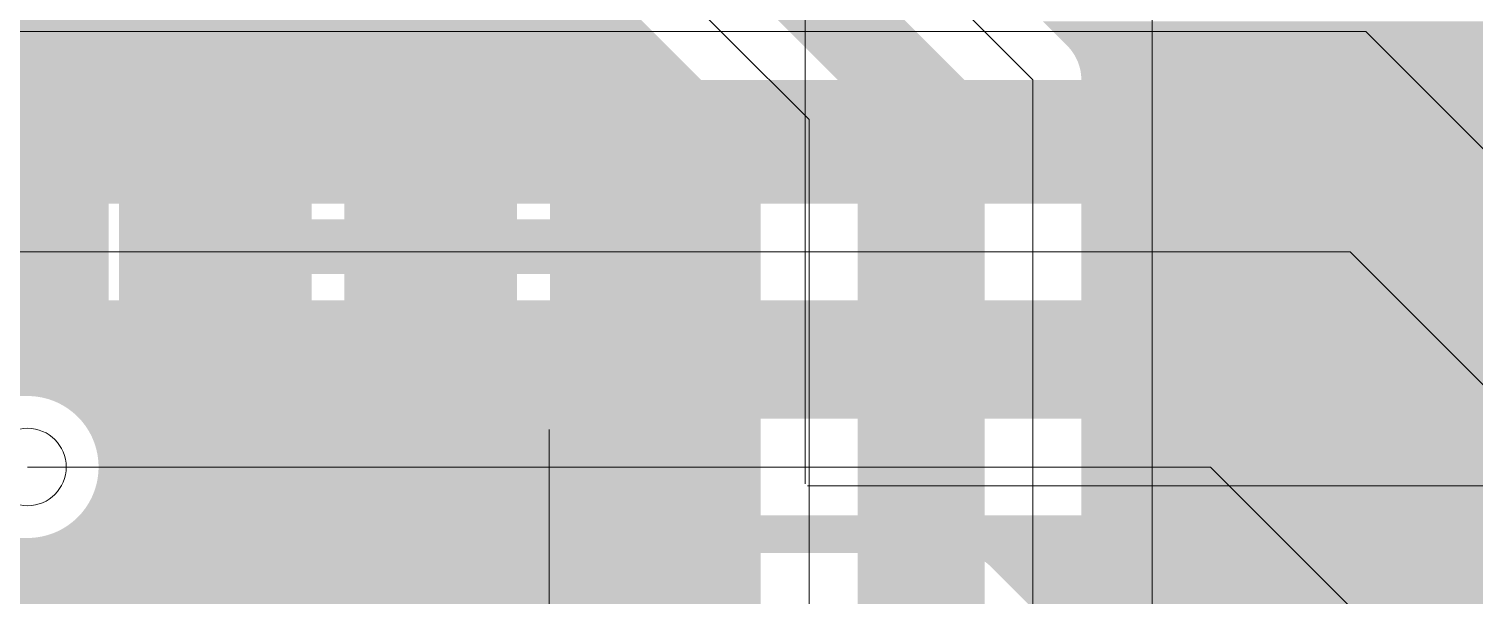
# Model space of a CAD drawing. Header units: millimetres. Extents: x 0 to 210, y 0 to 297.
# Drawn here: x 105.02 to 111.74, y 219.6 to 222.24 of the extents above; entities that cross this region are included whole.
import ezdxf

# ---------------------------------------------------------------- set-up
doc = ezdxf.new("R2010")
doc.units = ezdxf.units.MM
for name, pattern in [('K5LT32768', [0]), ('K5LT32769', [0]), ('K5LT32770', [0]), ('K5LT32773', [0]), ('K5LT32774', [0]), ('K5LT32775', [0])]:
    doc.linetypes.add(name, pattern=pattern)

# ---------------------------------------------------------------- blocks, each defined once
blk = doc.blocks.new('U49')
at = {"color": 7, "linetype": 'K5LT32768', "lineweight": 18}
blk.add_circle((105.0149, 220.1979), 0.18, dxfattribs=at)
blk = doc.blocks.new('U66')
blk.add_hatch(color=7).paths.add_polyline_path([(107.1899, 221.673), (107.1899, 220.7731), (106.5899, 220.7731), (106.5899, 221.673)])
blk = doc.blocks.new('U67')
blk.add_hatch(color=7).paths.add_polyline_path([(105.29, 221.673), (105.29, 220.7731), (104.69, 220.7731), (104.69, 221.673)])
blk = doc.blocks.new('U169')
at = {"true_color": 0xff0000}
blk.add_hatch(color=1, dxfattribs=at).paths.add_polyline_path([(107.2915, 221.7746), (107.2915, 220.6715), (106.4883, 220.6715), (106.4883, 221.7746)])
blk = doc.blocks.new('U170')
at = {"true_color": 0xff0000}
blk.add_hatch(color=1, dxfattribs=at).paths.add_polyline_path([(105.3916, 221.7746), (105.3916, 220.6715), (104.5884, 220.6715), (104.5884, 221.7746)])
blk = doc.blocks.new('U282')
at = {"color": 3, "linetype": 'K5LT32773', "lineweight": 18, "true_color": 0x00ff00}
blk.add_circle((105.0149, 220.1979), 0.18, dxfattribs=at)

msp = doc.modelspace()

# ---------------------------------------------------------------- hatches: boundary and pattern name
for points in [[(108.8084, 221.9728), (108.0492, 222.7323), (108.6373, 222.7323), (109.3969, 221.9728)], [(96.765, 221.9271), (96.765, 222.348), (107.7967, 222.348), (108.2176, 221.9271)], [(109.849, 222.1572), (109.7355, 222.2708), (113.4713, 222.2708), (113.4713, 222.1572)], [(109.8579, 222.1481), (109.849, 222.1572), (113.4713, 222.1572), (113.4713, 222.1481)], [(109.866, 222.1385), (109.8579, 222.1481), (113.4713, 222.1481), (113.4713, 222.1385)], [(109.8737, 222.1283), (109.866, 222.1385), (113.4713, 222.1385), (113.4713, 222.1283)], [(109.8805, 222.1179), (109.8737, 222.1283), (113.4713, 222.1283), (113.4713, 222.1179)], [(109.8869, 222.107), (109.8805, 222.1179), (113.4713, 222.1179), (113.4713, 222.107)], [(109.8927, 222.0958), (109.8869, 222.107), (113.4713, 222.107), (113.4713, 222.0958)], [(109.898, 222.0841), (109.8927, 222.0958), (113.4713, 222.0958), (113.4713, 222.0841)], [(109.9024, 222.0724), (109.898, 222.0841), (113.4713, 222.0841), (113.4713, 222.0724)], [(109.9062, 222.0602), (109.9024, 222.0724), (113.4713, 222.0724), (113.4713, 222.0602)], [(109.9095, 222.048), (109.9062, 222.0602), (113.4713, 222.0602), (113.4713, 222.048)], [(109.912, 222.0358), (109.9095, 222.048), (113.4713, 222.048), (113.4713, 222.0358)], [(109.9135, 222.0231), (109.912, 222.0358), (113.4713, 222.0358), (113.4713, 222.0231)], [(108.817, 221.9637), (108.8084, 221.9728), (109.3969, 221.9728), (109.406, 221.9637)], [(108.8251, 221.954), (108.817, 221.9637), (109.406, 221.9637), (109.4157, 221.954)], [(109.9148, 222.0107), (109.9135, 222.0231), (113.4713, 222.0231), (113.4713, 222.0107)], [(109.9151, 221.998), (109.9148, 222.0107), (113.4713, 222.0107), (113.4713, 221.998)], [(109.9151, 219.4229), (109.9151, 221.998), (113.4713, 221.998), (113.4713, 219.4229)], [(96.765, 221.902), (96.765, 221.9271), (106.336, 221.9271), (106.336, 221.902)], [(103.9689, 221.823), (103.9689, 221.902), (106.336, 221.902), (106.336, 221.823)], [(106.7629, 221.3501), (106.7629, 221.9271), (107.0169, 221.9271), (107.0169, 221.3501)], [(107.4439, 221.7206), (107.4439, 221.9271), (108.2176, 221.9271), (108.4241, 221.7206)], [(108.8328, 221.9441), (108.8251, 221.954), (109.4157, 221.954), (109.4256, 221.9441)], [(108.8399, 221.9335), (108.8328, 221.9441), (109.4256, 221.9441), (109.4363, 221.9335)], [(108.8462, 221.9226), (108.8399, 221.9335), (109.4363, 221.9335), (109.4472, 221.9226)], [(108.8521, 221.9114), (108.8462, 221.9226), (109.4472, 221.9226), (109.4584, 221.9114)], [(108.855, 221.9048), (108.8521, 221.9114), (109.4584, 221.9114), (109.465, 221.9048)], [(108.8572, 221.8999), (108.855, 221.9048), (109.465, 221.9048), (109.465, 221.8999)], [(108.8617, 221.8883), (108.8572, 221.8999), (109.465, 221.8999), (109.465, 221.8883)], [(108.8655, 221.8761), (108.8617, 221.8883), (109.465, 221.8883), (109.465, 221.8761)], [(108.8686, 221.8639), (108.8655, 221.8761), (109.465, 221.8761), (109.465, 221.8639)], [(108.8711, 221.8514), (108.8686, 221.8639), (109.465, 221.8639), (109.465, 221.8514)], [(108.8729, 221.839), (108.8711, 221.8514), (109.465, 221.8514), (109.465, 221.839)], [(108.8739, 221.8265), (108.8729, 221.839), (109.465, 221.839), (109.465, 221.8265)], [(105.4401, 221.3501), (105.4401, 221.823), (106.336, 221.823), (106.336, 221.3501)], [(108.8742, 221.8138), (108.8739, 221.8265), (109.465, 221.8265), (109.465, 221.8138)], [(108.8742, 216.3231), (108.8742, 221.8138), (109.465, 221.8138), (109.465, 216.3231)], [(107.4439, 221.35), (107.4439, 221.7206), (108.4241, 221.7206), (108.4241, 221.35)], [(105.4401, 221.096), (105.4401, 221.35), (108.4241, 221.35), (108.4241, 221.096)], [(105.4401, 220.6231), (105.4401, 221.096), (106.336, 221.096), (106.336, 220.6231)], [(106.7629, 220.519), (106.7629, 221.096), (107.0169, 221.096), (107.0169, 220.519)], [(107.4439, 220.5189), (107.4439, 221.096), (108.4241, 221.096), (108.4241, 220.5189)], [(105.2399, 220.519), (105.2399, 220.6231), (106.336, 220.6231), (106.336, 220.519)], [(105.2399, 220.4394), (105.2399, 220.5189), (108.4241, 220.5189), (108.4241, 220.4394)], [(105.243, 220.4367), (105.2399, 220.4394), (108.4241, 220.4394), (108.4241, 220.4367)], [(105.2537, 220.426), (105.243, 220.4367), (108.4241, 220.4367), (108.4241, 220.426)], [(105.2641, 220.4148), (105.2537, 220.426), (108.4241, 220.426), (108.4241, 220.4148)], [(105.2737, 220.4029), (105.2641, 220.4148), (108.4241, 220.4148), (108.4241, 220.4029)], [(105.2829, 220.3909), (105.2737, 220.4029), (108.4241, 220.4029), (108.4241, 220.3909)], [(105.2915, 220.3782), (105.2829, 220.3909), (108.4241, 220.3909), (108.4241, 220.3782)], [(105.2996, 220.3653), (105.2915, 220.3782), (108.4241, 220.3782), (108.4241, 220.3653)], [(105.307, 220.3521), (105.2996, 220.3653), (108.4241, 220.3653), (108.4241, 220.3521)], [(105.3139, 220.3384), (105.307, 220.3521), (108.4241, 220.3521), (108.4241, 220.3384)], [(105.3199, 220.3244), (105.3139, 220.3384), (108.4241, 220.3384), (108.4241, 220.3244)], [(105.3255, 220.3102), (105.3199, 220.3244), (108.4241, 220.3244), (108.4241, 220.3102)], [(105.3304, 220.2957), (105.3255, 220.3102), (108.4241, 220.3102), (108.4241, 220.2957)], [(105.3344, 220.2809), (105.3304, 220.2957), (108.4241, 220.2957), (108.4241, 220.2809)], [(105.338, 220.2662), (105.3344, 220.2809), (108.4241, 220.2809), (108.4241, 220.2662)], [(105.3408, 220.2512), (105.338, 220.2662), (108.4241, 220.2662), (108.4241, 220.2512)], [(105.3428, 220.236), (105.3408, 220.2512), (108.4241, 220.2512), (108.4241, 220.236)], [(105.3443, 220.221), (105.3428, 220.236), (108.4241, 220.236), (108.4241, 220.221)], [(105.3451, 220.2055), (105.3443, 220.221), (108.4241, 220.221), (108.4241, 220.2055)], [(105.3408, 220.1448), (105.3428, 220.16), (108.4241, 220.16), (108.4241, 220.1448)], [(105.3428, 220.16), (105.3443, 220.175), (108.4241, 220.175), (108.4241, 220.16)], [(105.3443, 220.175), (105.3451, 220.1905), (108.4241, 220.1905), (108.4241, 220.175)], [(105.3451, 220.1905), (105.3451, 220.2055), (108.4241, 220.2055), (108.4241, 220.1905)], [(105.3199, 220.0717), (105.3255, 220.0859), (108.4241, 220.0859), (108.4241, 220.0717)], [(105.3255, 220.0859), (105.3304, 220.1004), (108.4241, 220.1004), (108.4241, 220.0859)], [(105.3304, 220.1004), (105.3344, 220.1151), (108.4241, 220.1151), (108.4241, 220.1004)], [(105.3344, 220.1151), (105.338, 220.1298), (108.4241, 220.1298), (108.4241, 220.1151)], [(105.338, 220.1298), (105.3408, 220.1448), (108.4241, 220.1448), (108.4241, 220.1298)], [(105.2829, 220.0051), (105.2915, 220.0178), (108.4241, 220.0178), (108.4241, 220.0051)], [(105.2915, 220.0178), (105.2996, 220.0308), (108.4241, 220.0308), (108.4241, 220.0178)], [(105.2996, 220.0308), (105.307, 220.0442), (108.4241, 220.0442), (108.4241, 220.0308)], [(105.307, 220.0442), (105.3139, 220.0577), (108.4241, 220.0577), (108.4241, 220.0442)], [(105.3139, 220.0577), (105.3199, 220.0717), (108.4241, 220.0717), (108.4241, 220.0577)], [(105.2199, 219.9393), (105.2316, 219.949), (108.4241, 219.949), (108.4241, 219.9393)], [(105.2316, 219.949), (105.243, 219.9594), (108.4241, 219.9594), (108.4241, 219.949)], [(105.243, 219.9594), (105.2537, 219.9701), (108.4241, 219.9701), (108.4241, 219.9594)], [(105.2537, 219.9701), (105.2641, 219.9812), (108.4241, 219.9812), (108.4241, 219.9701)], [(105.2641, 219.9812), (105.2737, 219.9932), (108.4241, 219.9932), (108.4241, 219.9812)], [(105.2737, 219.9932), (105.2829, 220.0051), (108.4241, 220.0051), (108.4241, 219.9932)], [(105.098, 219.8786), (105.1127, 219.8827), (108.4241, 219.8827), (108.4241, 219.8786)], [(105.1127, 219.8827), (105.1272, 219.8875), (108.4241, 219.8875), (108.4241, 219.8827)], [(105.1272, 219.8875), (105.1414, 219.8931), (108.4241, 219.8931), (108.4241, 219.8875)], [(105.1414, 219.8931), (105.1554, 219.8992), (108.4241, 219.8992), (108.4241, 219.8931)], [(105.1554, 219.8992), (105.1688, 219.906), (108.4241, 219.906), (108.4241, 219.8992)], [(105.1688, 219.906), (105.1823, 219.9134), (108.4241, 219.9134), (108.4241, 219.906)], [(105.1823, 219.9134), (105.1952, 219.9215), (108.4241, 219.9215), (108.4241, 219.9134)], [(105.1952, 219.9215), (105.2077, 219.9302), (108.4241, 219.9302), (108.4241, 219.9215)], [(105.2077, 219.9302), (105.2199, 219.9393), (108.4241, 219.9393), (108.4241, 219.9302)], [(78.7902, 219.523), (78.7902, 219.8179), (108.4241, 219.8179), (108.4241, 219.523)], [(86.9977, 219.8179), (87.0129, 219.8187), (108.4241, 219.8187), (108.4241, 219.8179)], [(87.0129, 219.8187), (87.0281, 219.8202), (108.4241, 219.8202), (108.4241, 219.8187)], [(87.0281, 219.8202), (87.0431, 219.8222), (108.4241, 219.8222), (108.4241, 219.8202)], [(87.0431, 219.8222), (87.0581, 219.825), (108.4241, 219.825), (108.4241, 219.8222)], [(87.0581, 219.825), (87.0728, 219.8286), (108.4241, 219.8286), (108.4241, 219.825)], [(87.0728, 219.8286), (87.0876, 219.8326), (108.4241, 219.8326), (108.4241, 219.8286)], [(87.0876, 219.8326), (87.1021, 219.8375), (108.4241, 219.8375), (108.4241, 219.8326)], [(87.1021, 219.8375), (87.1163, 219.8431), (108.4241, 219.8431), (108.4241, 219.8375)], [(87.1163, 219.8431), (87.1302, 219.8491), (108.4241, 219.8491), (108.4241, 219.8431)], [(87.1302, 219.8491), (87.144, 219.856), (108.4241, 219.856), (108.4241, 219.8491)], [(87.144, 219.856), (87.1572, 219.8634), (108.4241, 219.8634), (108.4241, 219.856)], [(87.1572, 219.8634), (87.1645, 219.8679), (108.4241, 219.8679), (108.4241, 219.8634)], [(105.0225, 219.8679), (105.0378, 219.8687), (108.4241, 219.8687), (108.4241, 219.8679)], [(105.0378, 219.8687), (105.053, 219.8702), (108.4241, 219.8702), (108.4241, 219.8687)], [(105.053, 219.8702), (105.068, 219.8723), (108.4241, 219.8723), (108.4241, 219.8702)], [(105.068, 219.8723), (105.0832, 219.8751), (108.4241, 219.8751), (108.4241, 219.8723)], [(105.0832, 219.8751), (105.098, 219.8786), (108.4241, 219.8786), (108.4241, 219.8751)]]:
    msp.add_hatch(color=7).paths.add_polyline_path(points)
at = {"true_color": 0x00ff00}
for points in [[(93.3827, 221.9551), (93.3949, 221.9642), (111.1777, 221.9642), (111.1868, 221.9551)], [(93.3949, 221.9642), (93.4066, 221.9741), (111.1678, 221.9741), (111.1777, 221.9642)], [(93.4066, 221.9741), (93.418, 221.9843), (111.1576, 221.9843), (111.1678, 221.9741)], [(93.418, 221.9843), (93.4287, 221.9949), (111.147, 221.9949), (111.1576, 221.9843)], [(93.4287, 221.9949), (93.4312, 221.998), (111.1439, 221.998), (111.147, 221.9949)], [(93.228, 221.8951), (93.243, 221.8972), (111.2447, 221.8972), (111.2468, 221.8951)], [(93.243, 221.8972), (93.258, 221.8999), (111.242, 221.8999), (111.2447, 221.8972)], [(93.258, 221.8999), (93.273, 221.9035), (111.2384, 221.9035), (111.242, 221.8999)], [(93.273, 221.9035), (93.2877, 221.9078), (111.2341, 221.9078), (111.2384, 221.9035)], [(93.2877, 221.9078), (93.3022, 221.9126), (111.2293, 221.9126), (111.2341, 221.9078)], [(93.3022, 221.9126), (93.3162, 221.918), (111.2239, 221.918), (111.2293, 221.9126)], [(93.3162, 221.918), (93.3301, 221.9243), (111.2176, 221.9243), (111.2239, 221.918)], [(93.3301, 221.9243), (93.3438, 221.9309), (111.211, 221.9309), (111.2176, 221.9243)], [(93.3438, 221.9309), (93.3573, 221.9386), (111.2033, 221.9386), (111.211, 221.9309)], [(93.3573, 221.9386), (93.3703, 221.9464), (111.1955, 221.9464), (111.2033, 221.9386)], [(93.3703, 221.9464), (93.3827, 221.9551), (111.1868, 221.9551), (111.1955, 221.9464)], [(92.2651, 221.5281), (92.2651, 221.8931), (111.2488, 221.8931), (111.6138, 221.5281)], [(93.1975, 221.8931), (93.2128, 221.8938), (111.2481, 221.8938), (111.2488, 221.8931)], [(93.2128, 221.8938), (93.228, 221.8951), (111.2468, 221.8951), (111.2481, 221.8938)], [(102.2379, 221.5273), (102.2227, 221.5281), (111.6138, 221.5281), (111.6146, 221.5273)], [(102.2529, 221.5258), (102.2379, 221.5273), (111.6146, 221.5273), (111.6161, 221.5258)], [(102.2681, 221.5238), (102.2529, 221.5258), (111.6161, 221.5258), (111.6181, 221.5238)], [(102.2831, 221.521), (102.2681, 221.5238), (111.6181, 221.5238), (111.6209, 221.521)], [(102.2979, 221.5174), (102.2831, 221.521), (111.6209, 221.521), (111.6245, 221.5174)], [(102.3126, 221.5134), (102.2979, 221.5174), (111.6245, 221.5174), (111.6286, 221.5134)], [(102.3271, 221.5085), (102.3126, 221.5134), (111.6286, 221.5134), (111.6334, 221.5085)], [(102.3413, 221.5029), (102.3271, 221.5085), (111.6334, 221.5085), (111.639, 221.5029)], [(102.3553, 221.4968), (102.3413, 221.5029), (111.639, 221.5029), (111.6451, 221.4968)], [(102.369, 221.49), (102.3553, 221.4968), (111.6451, 221.4968), (111.6519, 221.49)], [(102.3822, 221.4826), (102.369, 221.49), (111.6519, 221.49), (111.6593, 221.4826)], [(102.3951, 221.4745), (102.3822, 221.4826), (111.6593, 221.4826), (111.6674, 221.4745)], [(102.4078, 221.4659), (102.3951, 221.4745), (111.6674, 221.4745), (111.6761, 221.4659)], [(102.42, 221.4567), (102.4078, 221.4659), (111.6761, 221.4659), (111.6852, 221.4567)], [(102.4317, 221.4471), (102.42, 221.4567), (111.6852, 221.4567), (111.6949, 221.4471)], [(102.4429, 221.4366), (102.4317, 221.4471), (111.6949, 221.4471), (111.7053, 221.4366)], [(102.4538, 221.426), (102.4429, 221.4366), (111.7053, 221.4366), (111.7159, 221.426)], [(102.4564, 221.4232), (102.4538, 221.426), (111.7159, 221.426), (111.7187, 221.4232)], [(111.1777, 221.4227), (111.165, 221.4232), (111.7187, 221.4232), (111.7192, 221.4227)], [(111.1901, 221.4217), (111.1777, 221.4227), (111.7192, 221.4227), (111.7203, 221.4217)], [(111.2026, 221.4199), (111.1901, 221.4217), (111.7203, 221.4217), (111.722, 221.4199)], [(111.215, 221.4176), (111.2026, 221.4199), (111.722, 221.4199), (111.7243, 221.4176)], [(111.2272, 221.4143), (111.215, 221.4176), (111.7243, 221.4176), (111.7276, 221.4143)], [(111.2394, 221.4105), (111.2272, 221.4143), (111.7276, 221.4143), (111.7314, 221.4105)], [(111.2511, 221.4059), (111.2394, 221.4105), (111.7314, 221.4105), (111.736, 221.4059)], [(111.2625, 221.4008), (111.2511, 221.4059), (111.736, 221.4059), (111.7411, 221.4008)], [(111.274, 221.395), (111.2625, 221.4008), (111.7411, 221.4008), (111.7469, 221.395)], [(111.2846, 221.3886), (111.274, 221.395), (111.7469, 221.395), (111.7533, 221.3886)], [(111.2953, 221.3815), (111.2846, 221.3886), (111.7533, 221.3886), (111.7604, 221.3815)], [(111.3052, 221.3739), (111.2953, 221.3815), (111.7604, 221.3815), (111.768, 221.3739)], [(111.3149, 221.3658), (111.3052, 221.3739), (111.768, 221.3739), (111.7761, 221.3658)], [(111.324, 221.3571), (111.3149, 221.3658), (111.7761, 221.3658), (111.7848, 221.3571)], [(118.0116, 214.6696), (111.324, 221.3571), (111.7848, 221.3571), (118.4726, 214.6696)], [(102.4317, 220.949), (102.4429, 220.9594), (111.0852, 220.9594), (111.0956, 220.949)], [(102.4429, 220.9594), (102.4538, 220.9701), (111.0746, 220.9701), (111.0852, 220.9594)], [(102.4538, 220.9701), (102.4563, 220.9728), (111.0718, 220.9728), (111.0746, 220.9701)], [(102.3126, 220.8827), (102.3271, 220.8875), (111.1571, 220.8875), (111.1619, 220.8827)], [(102.3271, 220.8875), (102.3413, 220.8931), (111.1515, 220.8931), (111.1571, 220.8875)], [(102.3413, 220.8931), (102.3553, 220.8992), (111.1454, 220.8992), (111.1515, 220.8931)], [(102.3553, 220.8992), (102.369, 220.906), (111.1386, 220.906), (111.1454, 220.8992)], [(102.369, 220.906), (102.3822, 220.9134), (111.1312, 220.9134), (111.1386, 220.906)], [(102.3822, 220.9134), (102.3951, 220.9215), (111.1231, 220.9215), (111.1312, 220.9134)], [(102.3951, 220.9215), (102.4078, 220.9302), (111.1144, 220.9302), (111.1231, 220.9215)], [(102.4078, 220.9302), (102.42, 220.9393), (111.1053, 220.9393), (111.1144, 220.9302)], [(102.42, 220.9393), (102.4317, 220.949), (111.0956, 220.949), (111.1053, 220.9393)], [(92.8282, 220.5281), (92.4884, 220.8679), (111.1767, 220.8679), (111.5165, 220.5281)], [(102.2227, 220.8679), (102.2379, 220.8687), (111.1759, 220.8687), (111.1767, 220.8679)], [(102.2379, 220.8687), (102.2529, 220.8702), (111.1744, 220.8702), (111.1759, 220.8687)], [(102.2529, 220.8702), (102.2681, 220.8723), (111.1724, 220.8723), (111.1744, 220.8702)], [(102.2681, 220.8723), (102.2831, 220.8751), (111.1696, 220.8751), (111.1724, 220.8723)], [(102.2831, 220.8751), (102.2979, 220.8786), (111.166, 220.8786), (111.1696, 220.8751)], [(102.2979, 220.8786), (102.3126, 220.8827), (111.1619, 220.8827), (111.166, 220.8786)], [(105.0378, 220.5273), (105.0225, 220.5281), (111.5165, 220.5281), (111.5173, 220.5273)], [(105.053, 220.5258), (105.0378, 220.5273), (111.5173, 220.5273), (111.5188, 220.5258)], [(105.068, 220.5238), (105.053, 220.5258), (111.5188, 220.5258), (111.5209, 220.5238)], [(105.0832, 220.521), (105.068, 220.5238), (111.5209, 220.5238), (111.5237, 220.521)], [(105.098, 220.5174), (105.0832, 220.521), (111.5237, 220.521), (111.5272, 220.5174)], [(105.1127, 220.5134), (105.098, 220.5174), (111.5272, 220.5174), (111.5313, 220.5134)], [(105.1272, 220.5085), (105.1127, 220.5134), (111.5313, 220.5134), (111.5361, 220.5085)], [(105.1414, 220.5029), (105.1272, 220.5085), (111.5361, 220.5085), (111.5417, 220.5029)], [(105.1554, 220.4968), (105.1414, 220.5029), (111.5417, 220.5029), (111.5478, 220.4968)], [(105.1688, 220.49), (105.1554, 220.4968), (111.5478, 220.4968), (111.5546, 220.49)], [(105.1823, 220.4826), (105.1688, 220.49), (111.5546, 220.49), (111.562, 220.4826)], [(105.1952, 220.4745), (105.1823, 220.4826), (111.562, 220.4826), (111.5701, 220.4745)], [(105.2077, 220.4659), (105.1952, 220.4745), (111.5701, 220.4745), (111.5788, 220.4659)], [(105.2199, 220.4567), (105.2077, 220.4659), (111.5788, 220.4659), (111.5879, 220.4567)], [(105.2316, 220.4471), (105.2199, 220.4567), (111.5879, 220.4567), (111.5976, 220.4471)], [(105.243, 220.4367), (105.2316, 220.4471), (111.5976, 220.4471), (111.608, 220.4367)], [(105.2565, 220.4232), (105.243, 220.4367), (111.608, 220.4367), (111.6214, 220.4232)], [(110.5277, 220.4227), (110.515, 220.4232), (111.6214, 220.4232), (111.622, 220.4227)], [(110.5402, 220.4217), (110.5277, 220.4227), (111.622, 220.4227), (111.623, 220.4217)], [(110.5526, 220.4199), (110.5402, 220.4217), (111.623, 220.4217), (111.6248, 220.4199)], [(110.565, 220.4176), (110.5526, 220.4199), (111.6248, 220.4199), (111.627, 220.4176)], [(110.5772, 220.4143), (110.565, 220.4176), (111.627, 220.4176), (111.6303, 220.4143)], [(110.5894, 220.4105), (110.5772, 220.4143), (111.6303, 220.4143), (111.6341, 220.4105)], [(110.6011, 220.4059), (110.5894, 220.4105), (111.6341, 220.4105), (111.6387, 220.4059)], [(110.6125, 220.4008), (110.6011, 220.4059), (111.6387, 220.4059), (111.6438, 220.4008)], [(110.6237, 220.395), (110.6125, 220.4008), (111.6438, 220.4008), (111.6496, 220.395)], [(110.6346, 220.3886), (110.6237, 220.395), (111.6496, 220.395), (111.656, 220.3886)], [(110.6453, 220.3815), (110.6346, 220.3886), (111.656, 220.3886), (111.6631, 220.3815)], [(110.6552, 220.3739), (110.6453, 220.3815), (111.6631, 220.3815), (111.6707, 220.3739)], [(110.6649, 220.3658), (110.6552, 220.3739), (111.6707, 220.3739), (111.6789, 220.3658)], [(110.6743, 220.3571), (110.6649, 220.3658), (111.6789, 220.3658), (111.6875, 220.3571)], [(116.6377, 214.3937), (110.6743, 220.3571), (111.6875, 220.3571), (117.6511, 214.3937)], [(105.2199, 219.9393), (105.2316, 219.949), (110.4457, 219.949), (110.4553, 219.9393)], [(105.2316, 219.949), (105.243, 219.9594), (110.4352, 219.9594), (110.4457, 219.949)], [(105.243, 219.9594), (105.2564, 219.9728), (110.4218, 219.9728), (110.4352, 219.9594)], [(105.098, 219.8786), (105.1127, 219.8827), (110.512, 219.8827), (110.516, 219.8786)], [(105.1127, 219.8827), (105.1272, 219.8875), (110.5071, 219.8875), (110.512, 219.8827)], [(105.1272, 219.8875), (105.1414, 219.8931), (110.5015, 219.8931), (110.5071, 219.8875)], [(105.1414, 219.8931), (105.1554, 219.8992), (110.4954, 219.8992), (110.5015, 219.8931)], [(105.1554, 219.8992), (105.1688, 219.906), (110.4886, 219.906), (110.4954, 219.8992)], [(105.1688, 219.906), (105.1823, 219.9134), (110.4812, 219.9134), (110.4886, 219.906)], [(105.1823, 219.9134), (105.1952, 219.9215), (110.4731, 219.9215), (110.4812, 219.9134)], [(105.1952, 219.9215), (105.2077, 219.9302), (110.4645, 219.9302), (110.4731, 219.9215)], [(105.2077, 219.9302), (105.2199, 219.9393), (110.4553, 219.9393), (110.4645, 219.9302)], [(105.0781, 219.874), (105.0832, 219.8751), (110.5196, 219.8751), (110.5206, 219.874)], [(105.0853, 219.7981), (105.0781, 219.874), (110.5206, 219.874), (110.5965, 219.7981)], [(105.0832, 219.8751), (105.098, 219.8786), (110.516, 219.8786), (110.5196, 219.8751)], [(109.3502, 219.7978), (109.3375, 219.7981), (110.5965, 219.7981), (110.5968, 219.7978)], [(109.3626, 219.7966), (109.3502, 219.7978), (110.5968, 219.7978), (110.5981, 219.7966)], [(109.3751, 219.795), (109.3626, 219.7966), (110.5981, 219.7966), (110.5996, 219.795)], [(109.3875, 219.7925), (109.3751, 219.795), (110.5996, 219.795), (110.6021, 219.7925)], [(109.3997, 219.7892), (109.3875, 219.7925), (110.6021, 219.7925), (110.6054, 219.7892)], [(109.4119, 219.7854), (109.3997, 219.7892), (110.6054, 219.7892), (110.6092, 219.7854)], [(109.4236, 219.7811), (109.4119, 219.7854), (110.6092, 219.7854), (110.6136, 219.7811)], [(109.4353, 219.7757), (109.4236, 219.7811), (110.6136, 219.7811), (110.6189, 219.7757)], [(109.4464, 219.7699), (109.4353, 219.7757), (110.6189, 219.7757), (110.6247, 219.7699)], [(109.4574, 219.7636), (109.4464, 219.7699), (110.6247, 219.7699), (110.6311, 219.7636)], [(109.4678, 219.7567), (109.4574, 219.7636), (110.6311, 219.7636), (110.6379, 219.7567)], [(109.4777, 219.7491), (109.4678, 219.7567), (110.6379, 219.7567), (110.6456, 219.7491)], [(109.4876, 219.7409), (109.4777, 219.7491), (110.6456, 219.7491), (110.6537, 219.7409)], [(109.4967, 219.7323), (109.4876, 219.7409), (110.6537, 219.7409), (110.6623, 219.7323)], [(115.0875, 214.1413), (109.4967, 219.7323), (110.6623, 219.7323), (116.2534, 214.1413)]]:
    msp.add_hatch(color=3, dxfattribs=at).paths.add_polyline_path(points)

# ---------------------------------------------------------------- linework, layer by layer
at = {"color": 5, "linetype": 'K5LT32775', "lineweight": 18, "true_color": 0x0000ff}
msp.add_lwpolyline([(110.245, 210.3028), (110.245, 230.0528)], dxfattribs=at)
at = {"color": 6, "linetype": 'K5LT32770', "lineweight": 18, "true_color": 0xff00ff}
for points in [[(108.6308, 220.1202), (108.6308, 229.2202)], [(106.64, 219.3729), (107.4401, 219.3729), (107.4401, 220.3732)], [(108.641, 220.1103), (134.0209, 220.1103)]]:
    msp.add_lwpolyline(points, dxfattribs=at)
at = {"color": 7, "linetype": 'K5LT32769', "lineweight": 18}
for points in [[(108.1399, 223.5482), (109.69, 221.998)], [(107.8899, 222.573), (108.6491, 221.8138)], [(109.69, 216.3231), (109.69, 221.998)], [(108.6491, 211.8512), (108.6491, 221.8138)]]:
    msp.add_lwpolyline(points, dxfattribs=at)
at = {"color": 3, "linetype": 'K5LT32774', "lineweight": 18, "true_color": 0x00ff00}
for points in [[(93.1899, 222.223), (111.2371, 222.223), (118.8023, 214.6579)], [(102.2151, 221.1981), (111.165, 221.1981)], [(111.165, 221.1981), (118.6151, 213.7481)], [(105.0149, 220.1979), (110.515, 220.1979)], [(110.515, 220.1979), (116.4784, 214.2345)]]:
    msp.add_lwpolyline(points, dxfattribs=at)

# ---------------------------------------------------------------- block references
for name in ['U170', 'U169', 'U67', 'U66', 'U49', 'U282']:
    msp.add_blockref(name, (0, 0))

doc.saveas('drawing.dxf')
